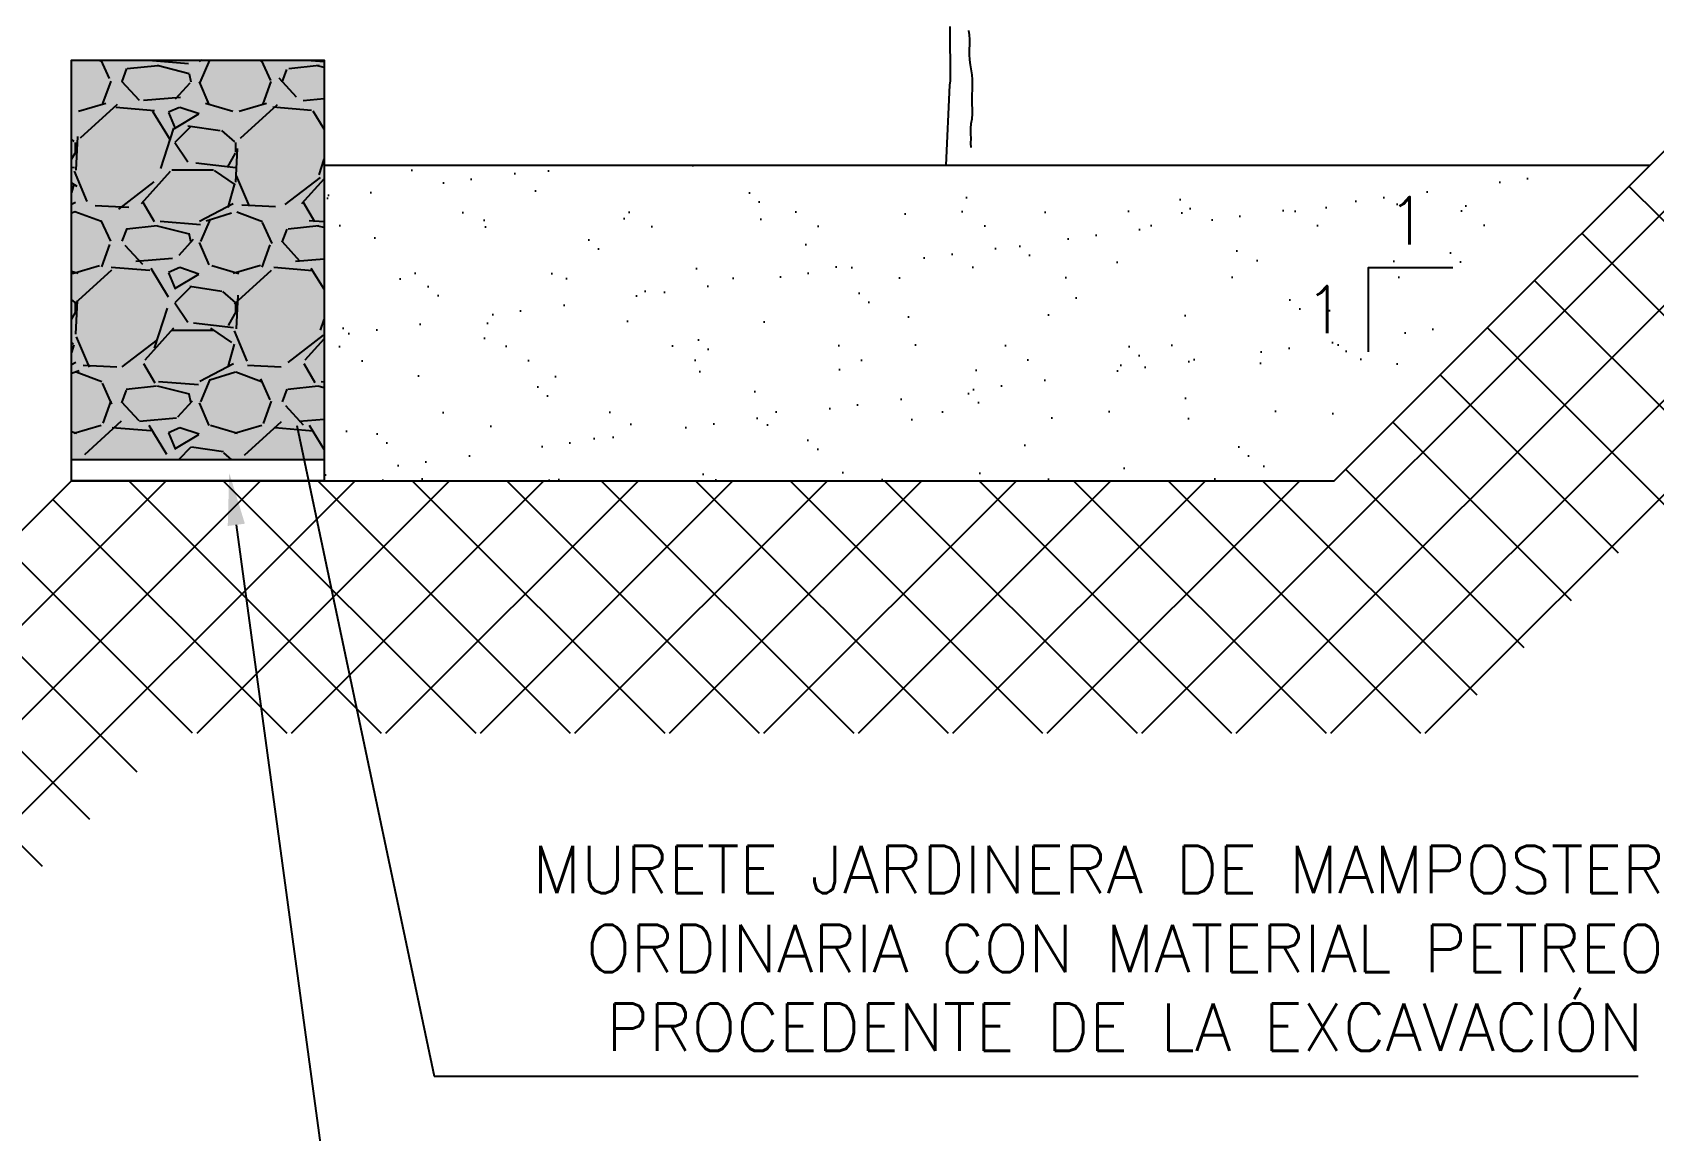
# Model space of a CAD drawing. Header units: metres. Extents: x 750563 to 756046, y 4495933 to 4497284.
# Drawn here: x 755706.475 to 755710.328, y 4496168.461 to 4496171.072 of the extents above; entities that cross this region are included whole.
import ezdxf
from ezdxf import colors
from ezdxf.entities.mleader import LeaderData, LeaderLine
from ezdxf.math import Vec2, Vec3

# ---------------------------------------------------------------- set-up
doc = ezdxf.new("R2010")
doc.units = ezdxf.units.M
doc.layers.add('00_DETALLES', color=7, linetype='Continuous', true_color=0xe0f0d1)
for name, color, linetype in [('00_TEXTO DETALLES', 7, 'Continuous'), ('00_TEXTOS', 7, 'Continuous'), ('00_VISTO2', 3, 'Continuous'), ('00TRAMA16', 16, 'Continuous'), ('00TRAMA253', 253, 'Continuous')]:
    doc.layers.add(name, color=color, linetype=linetype)
doc.styles.get("Standard").update_dxf_attribs({"font": 'simplex.shx'})

# ---------------------------------------------------------------- blocks, each defined once
blk = doc.blocks.new('Arbol21')
for points in [[(0.1508597051561651, 0.1051627921381169), (0.1483635927852447, 0.1323440586832021), (0.1508099399343905, 0.1595298493314203), (0.1483138275634701, 0.1867111158765056), (0.1482844210531766, 0.2188371042113886), (0.1507285062526194, 0.2484941247359984), (0.1556460833944584, 0.2756821774503351), (0.1580901688267318, 0.3053391979749449), (0.1580630240332539, 0.33499395643355), (0.1555669116623903, 0.3621752229785216), (0.1555126225412096, 0.4214847399246082), (0.157958969923186, 0.4486705305728265), (0.1579024186194147, 0.5104512773953047), (0.1554063062485511, 0.5376325439405036), (0.1454670973889733, 0.5969330127093144), (0.1429687230684635, 0.6265855091307913), (0.1404680865653063, 0.6587092354286597), (0.1404409420047159, 0.6883639938871511), (0.1428850272041018, 0.7180210144118746), (0.1428578826435114, 0.7476757728993562), (0.1403617700398172, 0.7748570394445551), (0.1353944279090342, 0.8020360439234082)], [(0.02416872510912071, 0.8241753205631994), (0.02446279160909626, 0.502915437097954), (0.02201644422711979, 0.4757296464497358), (0, 0)]]:
    blk.add_lwpolyline(points)

msp = doc.modelspace()

# ---------------------------------------------------------------- hatches: boundary and pattern name
at = {"layer": '00TRAMA16'}
h = msp.add_hatch(dxfattribs=at)
h.set_pattern_fill('AR-SAND', color=256, scale=0.005, style=0)
h.set_pattern_definition([(37.50000000000001, (755707.0683840085, 4496170.005877241), (-0.008000156479920228, 0.2447066186646712), [0, -0.19304, 0, -0.2159, 0, -0.206375]), (7.499999999999999, (755707.0683840085, 4496170.005877241), (0.2247616415690013, 0.3584125502841771), [0, -0.10414, 0, -0.17399, 0, -0.06667500000000001]), (327.5, (755706.9121740086, 4496170.005877241), (0.395496185120729, 0.0007185923392728455), [0, -0.0635, 0, -0.2286, 0, -0.29845]), (317.5, (755706.9121740086, 4496170.005877241), (0.3817782262361486, 0.1114646616286081), [0, -0.03175, 0, -0.14986, 0, -0.17145])])
h.paths.add_polyline_path([(755709.5683840085, 4496170.005877241), (755710.0683840085, 4496170.755877241), (755709.5683840085, 4496170.755877241), (755707.1683840085, 4496170.755877241), (755707.1683840085, 4496170.005877241)])
at = {"layer": '00TRAMA253'}
h = msp.add_hatch(dxfattribs=at)
h.set_pattern_fill('ANSI37', color=256, scale=0.05, style=0)
h.set_pattern_definition([(45, (755705.0646908095, 4496168.502184042), (-0.1122532015133644, 0.1122532015133644), []), (135, (755705.0646908095, 4496168.502184042), (-0.1122532015133644, -0.1122532015133644), [])])
h.paths.add_polyline_path([(755711.1202512645, 4496170.709216359), (755712.2676594844, 4496171.476441537), (755712.2676594844, 4496172.176575997), (755712.2332323351, 4496172.175195633), (755710.7377024005, 4496171.175195633), (755709.5683840085, 4496170.005877241), (755706.5683840085, 4496170.005877241), (755705.0646908095, 4496168.502184042), (755705.9132189469, 4496168.502184042), (755706.8169121459, 4496169.405877241), (755709.8169121459, 4496169.405877241)])
msp.add_hatch(color=256, dxfattribs=at).paths.add_polyline_path([(755706.5683840085, 4496170.05587724), (755706.5683840085, 4496171.005877241), (755707.1683840085, 4496171.005877241), (755707.1683840085, 4496170.05587724)])
h = msp.add_hatch(dxfattribs=at)
h.set_pattern_fill('GRAVEL', color=251, scale=0.015, style=0)
h.set_pattern_definition([(228.0127875, (755933.9255432108, 4495956.830020745), (-3.048000000239371, -3.428999999787268), [0.051258216, -5.07457254593475]), (184.969741, (755933.8912532108, 4495956.791920746), (4.571999998191075, 0.3810000217046886), [0.08796070799999993, -8.70810733402859]), (132.5104471, (755933.8036232109, 4495956.784300745), (3.810000001609124, -4.190999998536894), [0.062022228, -6.140208419114999]), (267.273689, (755933.6550332109, 4495956.689050745), (0.3810000007979587, 7.619999999959969), [0.08010067799999994, -7.929965613860696]), (292.83365418, (755933.6512232109, 4495956.609040746), (-1.905000000159511, 4.571999999933318), [0.07854505499999993, -7.775971161801595]), (357.2736889999999, (755933.6817032108, 4495956.536650745), (-7.619999999959969, 0.3810000007979592), [0.08010067799999994, -7.929965613860696]), (37.69424047, (755933.7617132108, 4495956.532840746), (-4.952999999780384, -3.810000000285062), [0.105929049, -10.48696729713705]), (72.25532837, (755933.8455332108, 4495956.597610746), (2.667000000716893, 8.381999999771828), [0.100007928, -9.90078849028575]), (121.42956562, (755933.8760132109, 4495956.692860746), (-3.048000000432468, 4.952999999733903), [0.08037195, -7.956831854806802]), (175.2363583, (755933.8341032108, 4495956.761440746), (4.190999999939929, -0.3810000006583884), [0.09175699199999993, -4.496090542499996]), (222.3974378, (755933.7426632108, 4495956.769060746), (-4.571999999853698, -4.191000000159598), [0.118661688, -11.74751587682655]), (138.81407483, (755934.0322232108, 4495956.685240746), (-2.666999999840026, 2.286000000185877), [0.04050068099999999, -4.0095848736516]), (171.4692344, (755934.0017432108, 4495956.711910745), (4.953000000133448, -0.7619999991356013), [0.07705229699999999, -7.628195849556]), (225, (755933.9255432108, 4495956.723340745), (-5.329070518200751e-17, -0.3810000000000359), [0.053881401, -0.4849339662642]), (203.19859051, (755933.8988732109, 4495956.769060746), (1.905000000051913, 0.7619999998664), [0.02901619799999998, -2.872593355334097]), (291.80140949, (755933.8722032108, 4495956.757630746), (-0.3810000000797243, 1.142999999973431), [0.041034843, -2.0107129485]), (30.96375653, (755933.8874432108, 4495956.719530745), (1.143000000027957, 0.7619999999581688), [0.06664794899999993, -2.154944722936498]), (161.56505118, (755933.9445932108, 4495956.753820745), (0.7620000000198874, -0.380999999960063), [0.048193071, -1.1566347175242]), (16.389540334, (755933.6512232109, 4495956.757630746), (3.810000000000022, 1.143000000000036), [0.06751320000000001, -6.68382400088085]), (70.34617594, (755933.7159932108, 4495956.776680745), (-1.524000000139397, -4.190999999950561), [0.056639841, -5.607332351729999]), (293.19859051, (755933.9445932108, 4495956.830020745), (-0.7619999998669893, 1.905000000053293), [0.05803201499999997, -2.843577538334097]), (343.6104596700001, (755933.9674532108, 4495956.776680745), (-3.810000000079843, 1.142999999733429), [0.06751319999999994, -6.683824000880995]), (339.44395478, (755933.6512232109, 4495956.521410746), (-1.904999999999979, 0.7620000000000314), [0.06510527999999992, -3.190160146965898]), (294.7751406, (755933.7121832109, 4495956.498550746), (-1.90500000226754, 4.190999998969088), [0.05455081799999999, -5.400539007108]), (66.80140949, (755933.9484032108, 4495956.449020745), (0.7619999998803447, 1.905000000047895), [0.05803201500000001, -2.843577538334099]), (17.35402464, (755933.9712632109, 4495956.502360745), (-4.952999999901452, -1.524000000319869), [0.06386741100000001, -6.322856397029999]), (69.44395478, (755933.7617132108, 4495956.449020745), (-0.7620000000132691, -1.904999999994695), [0.03255263999999999, -3.2227127869659]), (101.309932474, (755933.9255432108, 4495956.449020745), (-0.38100000000006, 1.524000000000055), [0.01942719, -1.9232992446789]), (165.963756532, (755933.9217332108, 4495956.468070745), (1.142999999999927, -0.3809999999999797), [0.078545055, -1.49235818836035]), (186.00900596, (755933.8455332108, 4495956.487120746), (3.809999999979805, 0.381000000199403), [0.07279004999999993, -7.206204729500546]), (303.69006753, (755933.8874432108, 4495956.685240746), (-0.3810000000529453, 0.7619999999735553), [0.054948582, -1.318766453952]), (353.15722659, (755933.9179232109, 4495956.639520746), (6.477000000039852, -0.761999999660909), [0.095933514, -9.49740135975465]), (60.9453959, (755934.0131732108, 4495956.628090746), (-1.524000000041953, -2.666999999976038), [0.039226236, -3.883408847716499]), (90, (755934.0322232108, 4495956.662380746), (-0.3809999999999999, 0.3809999999999999), [0.02286, -0.35814]), (120.25643716, (755933.8379132109, 4495956.498550746), (1.523999999813575, -2.667000000106469), [0.05293004399999998, -5.240091115979997]), (48.01278749999999, (755933.8112432108, 4495956.544270745), (3.048000000251301, 3.428999999776531), [0.102516432, -5.023314329934749]), (0, (755933.8798232109, 4495956.620470745), (0.3809999999999999, 0.3809999999999999), [0.09906, -0.28194]), (325.3048465, (755933.9788832108, 4495956.620470745), (3.81000000144323, -2.666999997938186), [0.060241434, -5.963897508621]), (254.0546040999999, (755934.0284132109, 4495956.586180746), (-0.3809999999733835, -1.524000000006712), [0.05547436199999999, -2.7182475058158]), (207.64597536, (755934.0131732108, 4495956.532840746), (-7.239000000266001, -3.809999999494613), [0.09032176499999993, -8.941869663440691]), (175.42607874, (755933.9331632109, 4495956.490930745), (-4.952999999999824, 0.3809999999999217), [0.09555441899999999, -9.459876968436])])
h.paths.add_polyline_path([(755707.1683840085, 4496171.005877241), (755706.5683840085, 4496171.005877241), (755706.5683840085, 4496170.05587724), (755707.1683840085, 4496170.05587724)])

# ---------------------------------------------------------------- linework, layer by layer
at = {"layer": '00_TEXTOS'}
msp.add_lwpolyline([(755709.6503374189, 4496170.312608869), (755709.6503374189, 4496170.512608869), (755709.8503374188, 4496170.512608869)], dxfattribs=at)
at = {"layer": '00_VISTO2'}
for points in [[(755709.5683840085, 4496170.005877241), (755710.7377024005, 4496171.175195633)], [(755705.0646908095, 4496168.502184042), (755706.5683840085, 4496170.005877241)], [(755706.5683840085, 4496170.005877241), (755709.5683840085, 4496170.005877241)]]:
    msp.add_lwpolyline(points, dxfattribs=at)
at = {"layer": '00_VISTO2', "flags": 128}
msp.add_lwpolyline([(755706.5683840085, 4496170.005877241), (755706.5683840085, 4496171.005877241), (755707.1683840085, 4496171.005877241), (755707.1683840085, 4496170.005877241)], close=True, dxfattribs=at)
msp.add_lwpolyline([(755707.1683840085, 4496170.05587724), (755706.5683840085, 4496170.05587724)], dxfattribs=at)
at = {"layer": '00TRAMA16', "flags": 128}
for points in [[(755707.1683840085, 4496170.755877241), (755709.5683840085, 4496170.755877241)], [(755709.5683840085, 4496170.755877241), (755710.3183840085, 4496170.755877241)]]:
    msp.add_lwpolyline(points, dxfattribs=at)

# ---------------------------------------------------------------- block references
at = {"layer": '00_DETALLES', "xscale": 0.4000000000000057, "yscale": 0.4000000000000057, "zscale": 0.4000000000000057}
msp.add_blockref('Arbol21', (755708.6460323774, 4496170.755877241), dxfattribs=at)

# ---------------------------------------------------------------- texts
at = {"layer": '00_TEXTOS', "char_height": 0.1125, "width": 0.05724551512048492, "attachment_point": 5}
for insert in [(755709.7430861599, 4496170.624194623), (755709.5469345873, 4496170.412608869)]:
    msp.add_mtext('1', dxfattribs=dict(at, insert=insert))

# ---------------------------------------------------------------- leaders
at = {"layer": '00_TEXTO DETALLES'}
ml = msp.add_multileader_mtext('Standard', dxfattribs=at)
ml.set_content('MURETE JARDINERA DE MAMPOSTERÍA\\PORDINARIA CON MATERIAL PETREO\\PPROCEDENTE DE LA EXCAVACIÓN', color=256)
ml.set_leader_properties()
ml.build(insert=Vec2(0, 0))
ml.multileader.update_dxf_attribs({"text_left_attachment_type": 5, "text_right_attachment_type": 5, "dogleg_length": 0, "arrow_head_size": 0.125})
ctx = ml.context
ctx.base_point, ctx.char_height, ctx.arrow_head_size, ctx.landing_gap_size, ctx.plane_origin = Vec3(755707.4301718016, 4496168.590099077), 0.1125, 0.125, 0.05, Vec3(755707.7215011766, 4496161.859099869)
ctx.left_attachment, ctx.right_attachment, ctx.text_align_type = 5, 5, 1
notes = []
notes.append((ctx, [(0, (1, 1, 0), (755707.4301718016, 4496168.590099077), (1, 0), 0, [(0, [(755707.077843978, 4496170.259135877)], 0, [])])]))
ctx.mtext.insert, ctx.mtext.alignment, ctx.mtext.line_spacing_style, ctx.mtext.flow_direction = Vec3(755709.0712432301, 4496169.137599076), 2, 2, 5
at = {"layer": '00_TEXTOS'}
ml = msp.add_multileader_mtext('Standard', dxfattribs=at)
ml.set_content('MECHINAL/ 10m.', color=256)
ml.set_leader_properties()
ml.build(insert=Vec2(0, 0))
ml.multileader.update_dxf_attribs({"text_left_attachment_type": 5, "text_right_attachment_type": 5, "dogleg_length": 0, "arrow_head_size": 0.125})
ctx = ml.context
ctx.base_point, ctx.char_height, ctx.arrow_head_size, ctx.landing_gap_size, ctx.plane_origin = Vec3(755707.1843873189, 4496168.246418422), 0.1125, 0.125, 0.05, Vec3(755707.2171235055, 4496170.518845398)
ctx.left_attachment, ctx.right_attachment, ctx.text_align_type = 5, 5, 1
notes.append((ctx, [(0, (1, 1, 0), (755707.1843873189, 4496168.246418422), (1, 0), 0, [(0, [(755706.9429646916, 4496170.024816185)], 0, [])])]))
ctx.mtext.insert, ctx.mtext.alignment, ctx.mtext.line_spacing_style, ctx.mtext.flow_direction = Vec3(755707.9468873189, 4496168.396418422), 2, 2, 5
for ctx, leaders in notes:
    for number, flags, end, landing, length, lines in leaders:
        leader = LeaderData()
        leader.index, (leader.has_last_leader_line, leader.has_dogleg_vector, leader.attachment_direction) = number, flags
        leader.last_leader_point, leader.dogleg_vector, leader.dogleg_length = Vec3(end), Vec3(landing), length
        for number, points, colour, breaks in lines:
            line = LeaderLine()
            line.index, line.vertices, line.color, line.breaks = number, Vec3.list(points), colors.encode_raw_color(colour), breaks
            leader.lines.append(line)
        ctx.leaders.append(leader)

doc.saveas('drawing.dxf')
